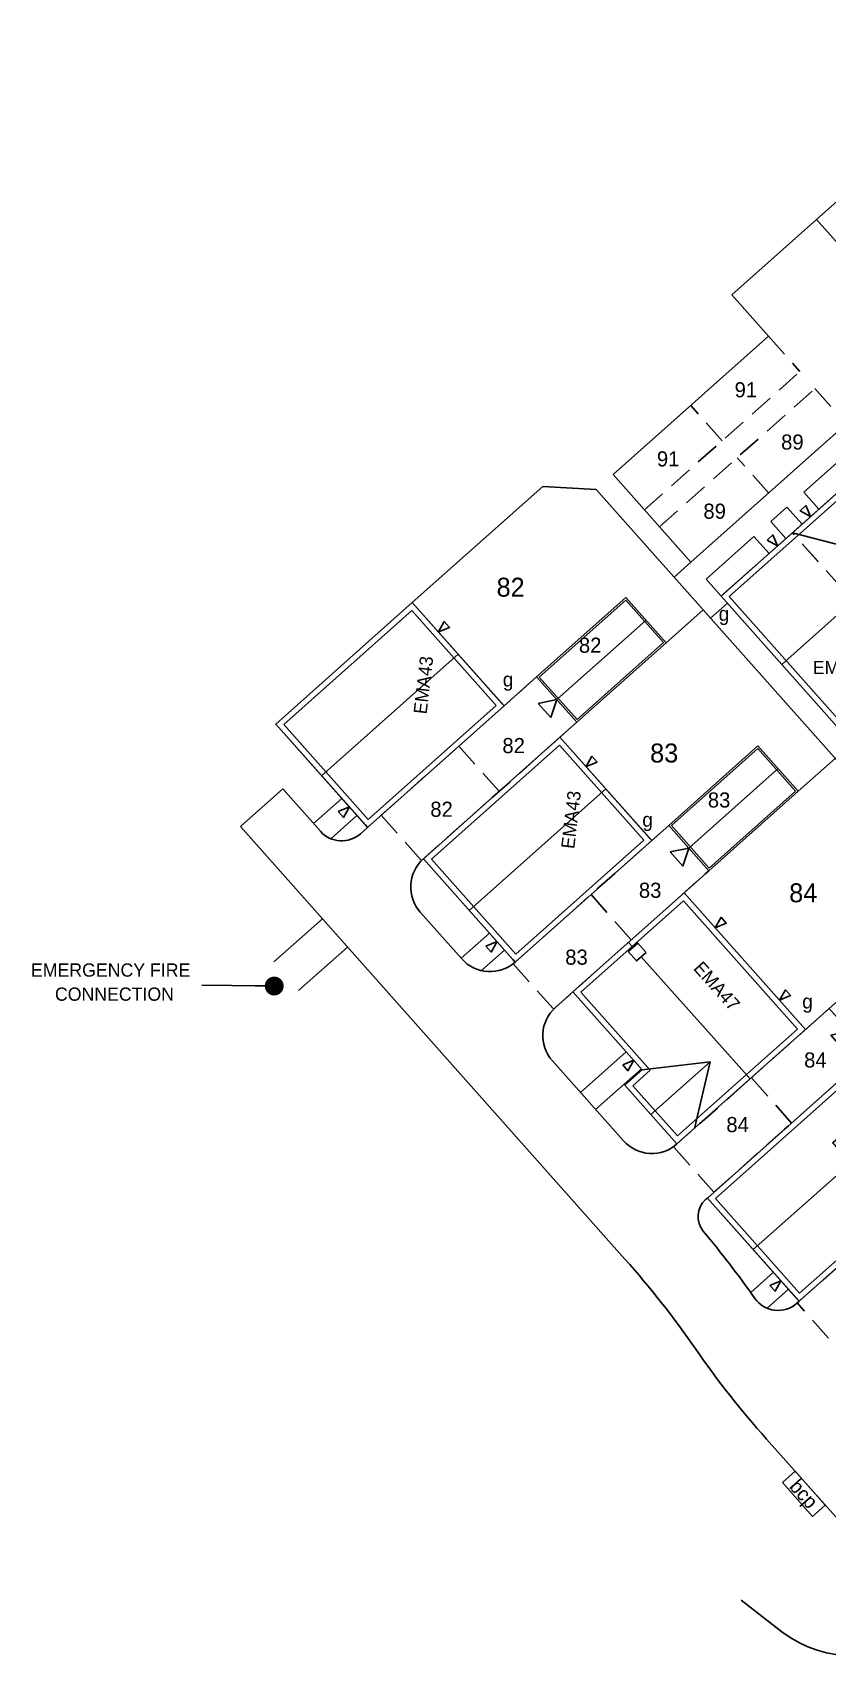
# Model space of a CAD drawing. Header units: millimetres. Extents: x 417385519 to 419804394, y 187233028 to 187812599.
# Drawn here: x 419617647 to 419659694, y 187705513 to 187791299 of the extents above; entities that cross this region are included whole.
import ezdxf
from ezdxf.enums import TextEntityAlignment as Align

# ---------------------------------------------------------------- set-up
doc = ezdxf.new("R2010")
doc.units = ezdxf.units.MM
doc.header["$LTSCALE"] = 100
doc.linetypes.add('DASHED', pattern=[19.05, 12.7, -6.35])
for name, color, linetype in [('CB-E-CHANNEL', 3, 'Continuous'), ('CB-H-CHIMNEY', 1, 'Continuous'), ('CB-H-DOORFRONT', 1, 'Continuous'), ('CB-H-DOORREAR', 4, 'Continuous'), ('CB-H-EXTWALL', 3, 'Continuous'), ('CB-H-EXTWALL2', 7, 'Continuous'), ('CB-H-GARAGE-DOOR', 4, 'Continuous'), ('CB-H-PARTY CENTRE', 1, 'DASHED'), ('CB-H-ROOF', 1, 'Continuous'), ('CB-P-DRIVE', 7, 'Continuous'), ('CB-P-FENCE', 2, 'Continuous'), ('CB-P-FOOTPATH', 1, 'Continuous'), ('CB-P-GATES', 6, 'Continuous'), ('CB-P-HOUSE-REF', 7, 'Continuous'), ('CB-P-MULTILEADER', 7, 'Continuous'), ('CB-P-PARKING', 1, 'DASHED'), ('CB-P-PARKING-NO', 1, 'Continuous'), ('CB-P-PLOT-NO', 4, 'Continuous'), ('H-House-Outline', 7, 'Continuous')]:
    doc.layers.add(name, color=color, linetype=linetype)
doc.styles.add('CB-P-HOUSE-REF', font='')
doc.styles.add('Cooper Baillie', font='')
doc.styles.get('CB-P-HOUSE-REF').set_extended_font_data('Gill Sans')
doc.styles.get('Cooper Baillie').set_extended_font_data('Gill Sans')

# ---------------------------------------------------------------- blocks, each defined once
blk = doc.blocks.new('*U257')
at = {"layer": 'CB-H-EXTWALL2'}
for p, q in [((0, 7817), (3204, 7817)), ((0, 1500), (0, 7817)), ((3204, 7817), (3204, 1500)), ((3204, 1500), (0, 1500))]:
    blk.add_line(p, q, dxfattribs=at)
at = {"layer": 'CB-H-GARAGE-DOOR'}
for p, q in [((1102, 634), (1602, 1500)), ((1602, 1500), (2102, 634)), ((1102, 634), (2102, 634))]:
    blk.add_line(p, q, dxfattribs=at)
at = {"layer": 'CB-H-ROOF'}
blk.add_line((1602, 1500), (1602, 7817), dxfattribs=at)
at = {"layer": 'CB-P-PARKING'}
for p, q in [((0, 1500), (0, -4500)), ((3204, -4500), (3204, 1500)), ((0, -4000), (3204, -4000)), ((0, -4500), (0, -9500)), ((3204, -4500), (3204, -9500)), ((0, -9500), (3204, -9500))]:
    blk.add_line(p, q, dxfattribs=at)
blk = doc.blocks.new('*U265')
at = {"layer": 'CB-H-EXTWALL2'}
for p, q in [((0, 7817), (6290, 7817)), ((0, 1500), (0, 7817)), ((6290, 7817), (6290, 1500)), ((6290, 1500), (0, 1500))]:
    blk.add_line(p, q, dxfattribs=at)
at = {"layer": 'CB-H-GARAGE-DOOR'}
for p, q in [((1102, 634), (1602, 1500)), ((1602, 1500), (2102, 634)), ((4188, 634), (4688, 1500)), ((4688, 1500), (5187, 634)), ((1102, 634), (2102, 634)), ((4188, 634), (5187, 634))]:
    blk.add_line(p, q, dxfattribs=at)
at = {"layer": 'CB-H-ROOF'}
for p, q in [((0, 7817), (2650, 4658)), ((6290, 7817), (3640, 4658)), ((0, 1500), (2650, 4658)), ((2650, 4658), (3640, 4658)), ((6290, 1500), (3640, 4658))]:
    blk.add_line(p, q, dxfattribs=at)
at = {"layer": 'CB-P-PARKING'}
for p, q in [((3145, 1500), (3145, 7817)), ((0, 1500), (0, -4500)), ((3145, 1500), (3145, -4500)), ((6290, 1500), (6290, -4500)), ((0, -4000), (2852, -4000)), ((3438, -4000), (6290, -4000)), ((0, -4500), (0, -9500)), ((3145, -4500), (3145, -9500)), ((6290, -4500), (6290, -9500)), ((0, -9500), (6290, -9500))]:
    blk.add_line(p, q, dxfattribs=at)
blk = doc.blocks.new('*U209')
at = {"layer": 'CB-H-DOORFRONT', "flags": 128}
blk.add_lwpolyline([(1434, -600), (1018, -600), (1226, 0)], close=True, dxfattribs=at)
at = {"layer": 'CB-H-DOORREAR', "flags": 128}
blk.add_lwpolyline([(1609, 10265), (1193, 10265), (1401, 9665)], close=True, dxfattribs=at)
at = {"layer": 'CB-H-EXTWALL'}
for p, q in [((176, 9665), (5039, 9665)), ((5039, 0), (176, 0))]:
    blk.add_line(p, q, dxfattribs=at)
blk.add_lwpolyline([(5039, 9665), (5215, 9665), (5215, 0), (5039, 0)], dxfattribs=at)
at = {"layer": 'CB-H-PARTY CENTRE'}
blk.add_line((176, 9665), (176, 0), dxfattribs=at)
at = {"layer": 'CB-H-ROOF'}
blk.add_line((0, 4832), (5215, 4832), dxfattribs=at)
at = {"layer": 'CB-P-HOUSE-REF', "color": 1, "style": 'CB-P-HOUSE-REF'}
blk.add_attdef('EMAP22', text='', height=700, dxfattribs=at).set_placement((2725, 7268), align=Align.MIDDLE_CENTER)
blk = doc.blocks.new('*U214')
at = {"layer": 'CB-H-DOORFRONT', "flags": 128}
blk.add_lwpolyline([(1668, -600), (1253, -600), (1461, 0)], close=True, dxfattribs=at)
at = {"layer": 'CB-H-DOORREAR', "flags": 128}
blk.add_lwpolyline([(5271, 10265), (4856, 10265), (5063, 9665)], close=True, dxfattribs=at)
at = {"layer": 'CB-H-EXTWALL'}
for points in [[(6676, 9665), (176, 9665)], [(6676, 0), (6852, 0), (6852, 9665), (6676, 9665)], [(176, 0), (6676, 0)]]:
    blk.add_lwpolyline(points, dxfattribs=at)
at = {"layer": 'CB-H-PARTY CENTRE'}
blk.add_line((176, 9665), (176, 0), dxfattribs=at)
at = {"layer": 'CB-H-ROOF'}
blk.add_line((3426, 9665), (3426, 0), dxfattribs=at)
at = {"layer": 'CB-P-HOUSE-REF', "color": 1, "style": 'CB-P-HOUSE-REF'}
blk.add_attdef('EMAP41', text='', height=700, dxfattribs=at).set_placement((3585, 7193), align=Align.MIDDLE_CENTER)
blk = doc.blocks.new('*U205')
at = {"layer": 'CB-H-CHIMNEY'}
blk.add_lwpolyline([(8648, 5503), (9312, 5503), (9312, 4838), (8648, 4838)], close=True, dxfattribs=at)
at = {"layer": 'CB-H-DOORFRONT', "flags": 128}
blk.add_lwpolyline([(5031, 638), (4615, 638), (4823, 1238)], close=True, dxfattribs=at)
at = {"layer": 'CB-H-DOORREAR', "flags": 128}
for points in [[(2278, 9703), (1862, 9703), (2070, 9103)], [(7401, 9703), (6986, 9703), (7193, 9103)]]:
    blk.add_lwpolyline(points, close=True, dxfattribs=at)
at = {"layer": 'CB-H-EXTWALL'}
blk.add_lwpolyline([(9665, 1238), (9665, 9103), (0, 9103), (0, 0), (4153, 0), (4153, 1238)], close=True, dxfattribs=at)
at = {"layer": 'CB-H-ROOF'}
for p, q in [((8648, 5170), (0, 5170)), ((9665, 5170), (9312, 5170)), ((0, 1238), (2076, 4204)), ((2076, 0), (2076, 4204)), ((4153, 1238), (2076, 4204))]:
    blk.add_line(p, q, dxfattribs=at)
at = {"layer": 'CB-P-HOUSE-REF', "style": 'CB-P-HOUSE-REF'}
blk.add_attdef('EMA47', text='', height=700, dxfattribs=at).set_placement((4831, 7120), align=Align.MIDDLE_CENTER)
blk = doc.blocks.new('*U202')
at = {"layer": 'CB-H-DOORFRONT', "flags": 128}
blk.add_lwpolyline([(1656, -600), (1241, -600), (1448, 0)], close=True, dxfattribs=at)
at = {"layer": 'CB-H-DOORREAR', "flags": 128}
blk.add_lwpolyline([(5435, 10265), (5019, 10265), (5227, 9665)], close=True, dxfattribs=at)
at = {"layer": 'CB-H-EXTWALL'}
for points in [[(176, 9665), (0, 9665), (0, 0), (176, 0)], [(176, 0), (7303, 0), (7303, 9665), (176, 9665)]]:
    blk.add_lwpolyline(points, dxfattribs=at)
at = {"layer": 'CB-H-ROOF'}
blk.add_line((3652, 9665), (3652, 0), dxfattribs=at)
at = {"layer": 'CB-P-HOUSE-REF', "style": 'CB-P-HOUSE-REF'}
blk.add_attdef('EMA43', text='', height=700, dxfattribs=at).set_placement((3659, 7205), align=Align.MIDDLE_CENTER)
blk = doc.blocks.new('_Dot')
at = {"color": 0, "linetype": 'ByBlock', "lineweight": -2}
blk.add_line((-0.5, 0), (-1, 0), dxfattribs=at)
at = {"color": 0, "linetype": 'ByBlock', "const_width": 0.5}
blk.add_lwpolyline([(-0.25, 0, 1), (0.25, 0, 1)], format="xyb", close=True, dxfattribs=at)

msp = doc.modelspace()

# ---------------------------------------------------------------- linework, layer by layer
at = {"layer": 'CB-E-CHANNEL'}
msp.add_line((419655131.01, 187708437.87), (419657280, 187706771.35), dxfattribs=at)
msp.add_arc((419660956.88, 187711512.72), 6000, 232.2068289, 311.6612148, dxfattribs=at)
at = {"layer": 'CB-H-ROOF'}
msp.add_line((419663473.17, 187763406.32), (419657832.85, 187764856.27), dxfattribs=at)
at = {"layer": 'CB-P-DRIVE'}
for p, q in [((419659111.71, 187781418.01), (419654626.63, 187777427.38)), ((419666400.09, 187773226.56), (419659111.71, 187781418.01)), ((419656569.61, 187775243.65), (419654626.63, 187777427.38)), ((419648351.63, 187767931.68), (419656569.61, 187775243.65)), ((419660615.38, 187770544.51), (419652472.93, 187763299.73)), ((419652472.93, 187763299.73), (419648351.63, 187767931.68)), ((419628644.35, 187749322.21), (419630885.61, 187751316.38)), ((419630885.61, 187751316.38), (419632879.52, 187749075.42)), ((419628644.35, 187749322.21), (419648979.19, 187726467.76)), ((419635369.12, 187749282.76), (419634997.24, 187748951.88)), ((419638322.61, 187747621.64), (419638322.53, 187747621.57)), ((419638157.81, 187744797.94), (419640353.49, 187742330.2)), ((419646231.79, 187740594.73), (419645306.89, 187739771.8)), ((419645142.16, 187736948.18), (419648907.81, 187732715.94)), ((419651731.44, 187732551.21), (419651731.44, 187732551.21)), ((419653340.27, 187729694.38), (419653244.11, 187729608.82)), ((419658194.64, 187724237.98), (419658075.34, 187724131.83)), ((419656461.66, 187716956.57), (419663810.28, 187708697.42))]:
    msp.add_line(p, q, dxfattribs=at)
for centre, radius, start, end in [((419634000.15, 187750072.51), 1500, 221.6612147, 311.6612148), ((419639651.98, 187746127.39), 2000, 131.6612148, 221.6612147), ((419641847.66, 187743659.65), 2000, 221.6612147, 311.6612147), ((419646636.34, 187738277.63), 2000, 131.6612147, 221.6612147), ((419650401.99, 187734045.39), 2000, 221.6612147, 311.6612148), ((419654041.78, 187728712.32), 1200, 131.6612148, 219.9116624), ((419611624.77, 187693231.52), 54100, 35.1638279, 39.9116624), ((419611624.77, 187693231.52), 50000, 34.723238, 41.6612148), ((419657078.25, 187725252.47), 1500, 215.1638279, 311.6612148), ((419693816.08, 187750192.81), 50000, 214.723238, 221.6612148)]:
    msp.add_arc(centre, radius, start, end, dxfattribs=at)
at = {"layer": 'CB-P-FENCE'}
for p, q in [((419637735.65, 187761163.12), (419644631.5, 187767298.74)), ((419644631.5, 187767298.74), (419647455.13, 187767134.01)), ((419647455.13, 187767134.01), (419676114.05, 187734924.07)), ((419651158.96, 187759043.07), (419653109.73, 187760778.77)), ((419654400.63, 187761133.18), (419653504.12, 187760335.51)), ((419642590.13, 187755707.14), (419644310.04, 187757237.44)), ((419645543.53, 187754045.85), (419646440.04, 187754843.52)), ((419658143.39, 187751192.69), (419660094.42, 187752928.63)), ((419650397.75, 187748589.63), (419651294.26, 187749387.29)), ((419652107.86, 187745822.55), (419653424.04, 187746993.62)), ((419658532.19, 187738602.2), (419659773.85, 187739706.97))]:
    msp.add_line(p, q, dxfattribs=at)
at = {"layer": 'CB-P-FOOTPATH'}
for p, q in [((419659111.71, 187781418.01), (419670217.18, 187791299.14)), ((419662782.48, 187770866.46), (419658442.88, 187767005.28)), ((419659240.55, 187766108.78), (419658442.88, 187767005.28)), ((419657546.37, 187766207.61), (419656698.99, 187765453.65)), ((419658344.04, 187765311.11), (419657546.37, 187766207.61)), ((419657496.65, 187764557.14), (419656698.99, 187765453.65)), ((419655802.48, 187764655.98), (419653270.6, 187762403.23)), ((419656600.15, 187763759.47), (419655802.48, 187764655.98)), ((419652472.93, 187763299.73), (419651576.42, 187762502.06)), ((419654068.27, 187761506.72), (419653270.6, 187762403.23)), ((419634007.48, 187750813.22), (419632514.92, 187749485.2)), ((419634805.15, 187749916.71), (419633423.81, 187748687.65)), ((419632977.71, 187744451.92), (419630415.69, 187742172.34)), ((419641815.19, 187743695.87), (419640321.15, 187742366.54)), ((419634307.16, 187742957.74), (419631724.19, 187740659.53)), ((419642612.86, 187742799.37), (419641391.25, 187741712.43)), ((419649051.53, 187737425.6), (419646632.46, 187735273.22)), ((419649849.2, 187736529.1), (419647430.13, 187734376.72)), ((419656832.82, 187725768.91), (419655631.16, 187724699.73)), ((419657630.49, 187724872.41), (419656501.42, 187723867.81))]:
    msp.add_line(p, q, dxfattribs=at)
msp.add_lwpolyline([(419657304.28, 187714655.6), (419658899.62, 187712862.59), (419659572, 187713460.84), (419657976.66, 187715253.85)], close=True, dxfattribs=at)
at = {"layer": 'CB-P-MULTILEADER', "linetype": 'ByBlock', "lineweight": -2}
msp.add_lwpolyline([(419626601.44, 187740937.71), (419629761.4, 187740904.41)], dxfattribs=at)
at = {"layer": 'CB-P-PARKING'}
for p, q in [((419656569.61, 187775243.65), (419658231.42, 187773375.93)), ((419650013.45, 187766063.96), (419658231.42, 187773375.93)), ((419650811.12, 187765167.45), (419659029.09, 187772479.43)), ((419659029.09, 187772479.43), (419660690.9, 187770611.71)), ((419654122.43, 187769719.95), (419652460.62, 187771587.67)), ((419656581.91, 187766955.72), (419654920.1, 187768823.44))]:
    msp.add_line(p, q, dxfattribs=at)
at = {"layer": 'H-House-Outline'}
for p, q in [((419654068.27, 187761506.72), (419662820.59, 187769294.14)), ((419654491.81, 187761482.01), (419662795.88, 187768870.59)), ((419630514.9, 187754738.98), (419637735.65, 187761163.12)), ((419637735.65, 187761163.12), (419642589.78, 187755707.26)), ((419644309.83, 187757237.68), (419649029.18, 187761436.74)), ((419644451.01, 187757229.44), (419649020.95, 187761295.56)), ((419649020.95, 187761295.56), (419651017.78, 187759051.31)), ((419649029.18, 187761436.74), (419651158.96, 187759043.07)), ((419660492.83, 187754286.11), (419654068.27, 187761506.72)), ((419660517.54, 187754709.66), (419654491.81, 187761482.01)), ((419630938.44, 187754714.25), (419637710.92, 187760739.58)), ((419637710.92, 187760739.58), (419642166.24, 187755731.98)), ((419651158.96, 187759043.07), (419646439.61, 187754844.01)), ((419651017.78, 187759051.31), (419646447.84, 187754985.19)), ((419646439.61, 187754844.01), (419644309.83, 187757237.68)), ((419646447.84, 187754985.19), (419644451.01, 187757229.44)), ((419642589.78, 187755707.26), (419635369.12, 187749282.76)), ((419642166.24, 187755731.98), (419635393.84, 187749706.31)), ((419635369.12, 187749282.76), (419630514.9, 187754738.98)), ((419635393.84, 187749706.31), (419630938.44, 187754714.25)), ((419638322.49, 187747621.77), (419645543.53, 187754045.85)), ((419645543.53, 187754045.85), (419650397.75, 187748589.62)), ((419638746.04, 187747597.04), (419645518.8, 187753622.31)), ((419645518.8, 187753622.31), (419649974.22, 187748614.34)), ((419651294.26, 187749387.29), (419656013.61, 187753586.36)), ((419651435.44, 187749379.06), (419656005.38, 187753445.18)), ((419656005.38, 187753445.18), (419658002.21, 187751200.93)), ((419656013.61, 187753586.36), (419658143.39, 187751192.69)), ((419658143.39, 187751192.69), (419653424.04, 187746993.62)), ((419658002.21, 187751200.93), (419653432.27, 187747134.81)), ((419653424.04, 187746993.62), (419651294.26, 187749387.29)), ((419653432.27, 187747134.81), (419651435.44, 187749379.06)), ((419650397.75, 187748589.62), (419643177.14, 187742165.06)), ((419649974.22, 187748614.34), (419643201.86, 187742588.61)), ((419643177.14, 187742165.06), (419638322.49, 187747621.77)), ((419643201.86, 187742588.61), (419638746.04, 187747597.04)), ((419646232.01, 187740594.49), (419652107.86, 187745822.55)), ((419646655.55, 187740569.78), (419652083.15, 187745399)), ((419652083.15, 187745399), (419658108.88, 187738626.65)), ((419652107.86, 187745822.55), (419658532.42, 187738601.94)), ((419649895.97, 187736476.54), (419646232.01, 187740594.49)), ((419650319.51, 187736451.83), (419646655.55, 187740569.78)), ((419658532.42, 187738601.94), (419651731.68, 187732550.95)), ((419658108.88, 187738626.65), (419651756.38, 187732974.49)), ((419648971.07, 187735653.61), (419649895.97, 187736476.54)), ((419649394.62, 187735628.9), (419650319.51, 187736451.83)), ((419653340.4, 187729694.5), (419660561.01, 187736119.06)), ((419651731.68, 187732550.95), (419648971.07, 187735653.61)), ((419651756.38, 187732974.49), (419649394.62, 187735628.9)), ((419653763.93, 187729669.78), (419660536.29, 187735695.51)), ((419665415.38, 187730662.67), (419658194.77, 187724238.1)), ((419664991.85, 187730687.39), (419658219.49, 187724661.66)), ((419658194.77, 187724238.1), (419653340.4, 187729694.5)), ((419658219.49, 187724661.66), (419653763.93, 187729669.78))]:
    msp.add_line(p, q, dxfattribs=at)

# ---------------------------------------------------------------- block references
ref = msp.add_blockref('*U214', (419657701.17, 187764739.11), dxfattribs=dict(xscale=-1, rotation=221.6612148431091))
ref.add_attrib('EMAP41', 'EMAP41', dxfattribs={"layer": 'CB-P-HOUSE-REF', "color": 1, "height": 700, "rotation": 83.3224267, "style": 'CB-P-HOUSE-REF'}).set_placement((419665161.23, 187761748.41), align=Align.MIDDLE_CENTER)
ref = msp.add_blockref('*U209', (419657964.52, 187764973.43), dxfattribs=dict(rotation=221.6612148429174))
ref.add_attrib('EMAP22', 'EMAP22', dxfattribs={"layer": 'CB-P-HOUSE-REF', "color": 1, "height": 700, "style": 'CB-P-HOUSE-REF'}).set_placement((419660760.25, 187757732.52), align=Align.MIDDLE_CENTER)
ref = msp.add_blockref('*U202', (419635369.12, 187749282.76), dxfattribs=dict(xscale=-1, rotation=311.6584093353597))
ref.add_attrib('EMA43', 'EMA43', dxfattribs={"layer": 'CB-P-HOUSE-REF', "height": 700, "rotation": 83.3196241, "style": 'CB-P-HOUSE-REF'}).set_placement((419638320.42, 187756805.6), align=Align.MIDDLE_CENTER)
for p, rotation in [((419643189.19, 187756240.59), 311.661214852274), ((419650173.62, 187748390.21), 311.6612148556706)]:
    msp.add_blockref('*U257', p, dxfattribs=dict(rotation=rotation))
ref = msp.add_blockref('*U202', (419643176.83, 187742165.41), dxfattribs=dict(xscale=-1, rotation=311.6584093336769))
ref.add_attrib('EMA43', 'EMA43', dxfattribs={"layer": 'CB-P-HOUSE-REF', "height": 700, "rotation": 83.3196241, "style": 'CB-P-HOUSE-REF'}).set_placement((419646128.13, 187749688.26), align=Align.MIDDLE_CENTER)
ref = msp.add_blockref('*U205', (419651731.44, 187732551.21), dxfattribs=dict(xscale=-1, rotation=311.661214837755))
ref.add_attrib('EMA47', 'EMA47', dxfattribs={"layer": 'CB-P-HOUSE-REF', "height": 700, "rotation": 311.6612159, "style": 'CB-P-HOUSE-REF'}).set_placement((419653839.93, 187740893.08), align=Align.MIDDLE_CENTER)
at = {"xscale": -1}
for name, p, rotation in [('*U257', (419660782.99, 187736316.22), 311.6612147868564), ('*U265', (419669372.37, 187725764.06), 311.6612148516577)]:
    msp.add_blockref(name, p, dxfattribs=dict(at, rotation=rotation))
ref = msp.add_blockref('*U202', (419658194.46, 187724238.46), dxfattribs=dict(xscale=-1, rotation=311.6584093345721))
ref.add_attrib('EMA43', 'EMA43', dxfattribs={"layer": 'CB-P-HOUSE-REF', "height": 700, "rotation": 311.6584099, "style": 'CB-P-HOUSE-REF'}).set_placement((419661145.76, 187731761.3), align=Align.MIDDLE_CENTER)
at = {"layer": 'CB-P-MULTILEADER', "lineweight": -2, "xscale": 999.9999999999999, "yscale": 999.9999999999999, "zscale": 999.9999999999999, "rotation": 359.3960804517075}
msp.add_blockref('_Dot', (419630433.67, 187740897.32), dxfattribs=at)

# ---------------------------------------------------------------- texts
at = {"layer": 'CB-P-GATES', "style": 'Cooper Baillie'}
for p in [(419654216.24, 187760577.38), (419642801.23, 187757104.12), (419650176.59, 187749690.56), (419658635.67, 187740086.33)]:
    msp.add_text('g', height=750, dxfattribs=at).set_placement(p, align=Align.MIDDLE_CENTER)
msp.add_text('bcp', height=750, rotation=311.6612153, dxfattribs=at).set_placement((419658438.14, 187714058.22), align=Align.MIDDLE_CENTER)
at = {"layer": 'CB-P-MULTILEADER', "style": 'Cooper Baillie'}
for s, p in [('EMERGENCY FIRE', (419617570.63, 187741394.13)), ('CONNECTION', (419618837.55, 187740121.08))]:
    msp.add_text(s, height=700, dxfattribs=at).set_placement(p)
at = {"layer": 'CB-P-PARKING-NO', "style": 'Cooper Baillie'}
for s, p in [('91', (419654779.47, 187772016.09)), ('89', (419657238.95, 187769251.86)), ('91', (419650670.48, 187768360.1)), ('89', (419653129.97, 187765595.88)), ('82', (419646544.61, 187758511.17)), ('82', (419642498.98, 187753207.85)), ('82', (419638686.52, 187749842.21)), ('83', (419653363.51, 187750332.79)), ('83', (419649718.5, 187745560.43)), ('83', (419645823.54, 187742025.4)), ('84', (419658456.21, 187736591.39)), ('84', (419654342.59, 187733177.24))]:
    msp.add_text(s, height=800, dxfattribs=at).set_placement(p)
at = {"layer": 'CB-P-PLOT-NO', "style": 'Cooper Baillie'}
for s, p in [('82', (419642190.41, 187761479.48)), ('83', (419650310.67, 187752714.34)), ('84', (419657666.4, 187745326.31))]:
    msp.add_text(s, height=1000, dxfattribs=at).set_placement(p)

doc.saveas('drawing.dxf')
